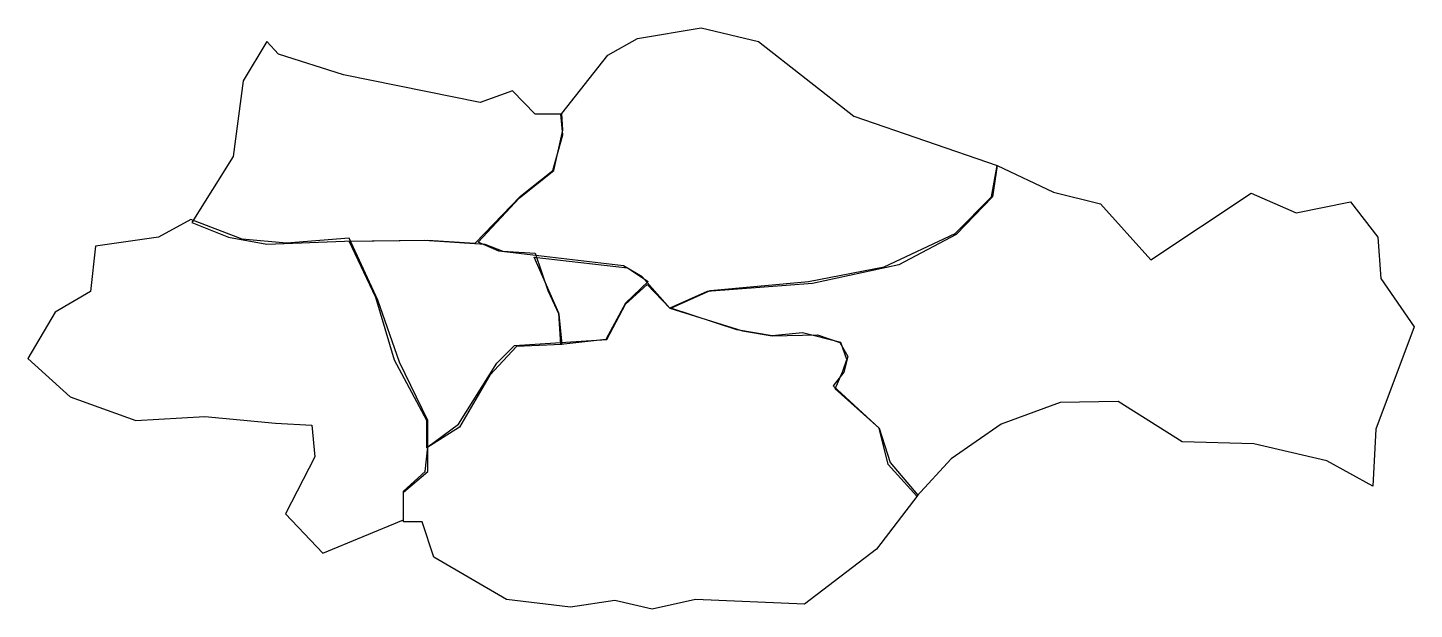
# Model space of a CAD drawing. Extents: x -299 to 507, y 250 to 587.
import ezdxf

# ---------------------------------------------------------------- set-up
doc = ezdxf.new("R2010")
doc.units = 0
doc.layers.add('Layer_1', color=7, linetype='CONTINUOUS')

msp = doc.modelspace()

# ---------------------------------------------------------------- linework, layer by layer
at = {"layer": 'Layer_1', "color": 7}
for points in [[(-37.142857, 462.85714), (-13.142857, 488.571428), (6.857143, 504.571428), (12, 528.000004), (11.428571, 537.714284), (38.285714, 571.428572), (55.428571, 581.14286), (92.571432, 587.428572), (125.714288, 579.428572), (181.142856, 536.000004), (264.571432, 507.428572), (261.714288, 489.14286), (240.571432, 467.428572), (207.428568, 449.714284), (157.142856, 438.85714), (96, 434.285716), (74.285714, 424.571428), (58.285714, 442.85714), (47.428571, 449.14286), (-25.142857, 457.714284), (-37.142857, 462.85714)], [(-160, 579.428572), (-173.714288, 556.571428), (-179.428568, 512.571428), (-203.428568, 474.285716), (-182.285712, 465.714284), (-160, 461.714284), (-114.857144, 463.428572), (-66.285714, 464.000004), (-38.857143, 462.285716), (-12.571429, 489.714284), (6.285714, 504.571428), (12, 525.14286), (10.857143, 537.14286), (-4, 537.14286), (-17.142857, 550.85714), (-36, 544.000004), (-115.428568, 560.000004), (-153.142856, 572.000004), (-160, 579.428572)], [(217.714288, 315.428572), (201.142856, 333.714284), (196, 354.85714), (170.285712, 377.714284), (174.857144, 388.000004), (177.142856, 394.85714), (173.714288, 404.571428), (151.428568, 410.285716), (133.714288, 408.571428), (113.142856, 412.000004), (74.857143, 424.571428), (97.714288, 434.85714), (154.857144, 440.000004), (198.857144, 448.571428), (240, 468.000004), (261.142856, 489.14286), (264.571432, 507.428572), (297.142856, 492.000004), (324.571432, 485.14286), (353.714288, 452.571428), (412, 491.428572), (438.285712, 480.000004), (469.714288, 486.285716), (485.714288, 465.714284), (487.428568, 441.714284), (506.857144, 413.714284), (484.571432, 354.285716), (482.857144, 321.14286), (456, 336.000004), (413.714288, 345.714284), (372, 346.85714), (334.857144, 370.285716), (301.142856, 369.714284), (266.857144, 357.14286), (237.714288, 337.14286), (217.714288, 315.428572)], [(-80.571432, 301.714284), (-80.571432, 317.714284), (-66.285714, 329.714284), (-66.285714, 359.428572), (-82.857144, 393.14286), (-95.428568, 429.14286), (-112, 465.14286), (-148.571432, 462.285716), (-174.285712, 464.571428), (-204, 476.000004), (-222.857144, 465.714284), (-259.428568, 460.571428), (-262.285712, 434.285716), (-282.857144, 422.285716), (-298.857144, 395.428572), (-274.285712, 373.14286), (-236, 359.428572), (-196, 361.714284), (-154.857144, 357.714284), (-133.714288, 356.571428), (-132, 338.285716), (-149.142856, 305.14286), (-127.428568, 282.285716), (-80.571432, 301.714284)], [(-112, 463.428572), (-68.571429, 464.000004), (-33.142857, 461.714284), (-22.857143, 457.714284), (-4, 456.571428), (3.428571, 434.85714), (9.714286, 421.14286), (11.428571, 403.428572), (-14.857143, 402.285716), (-30.285714, 385.714284), (-48, 355.428572), (-66.857143, 343.428572), (-66.857143, 359.428572), (-85.714288, 394.285716), (-96.571432, 430.85714), (-112, 463.428572)], [(-4.571429, 454.285716), (49.714286, 448.000004), (61.714286, 440.000004), (48.571429, 427.428572), (37.142857, 406.285716), (10.857143, 403.428572), (9.714286, 421.714284), (-4.571429, 454.285716)], [(-80.571432, 300.571428), (-80.571432, 318.285716), (-68, 329.714284), (-66.285714, 344.000004), (-48.571429, 357.14286), (-26.285714, 392.571428), (-16, 402.85714), (37.714286, 406.285716), (48.571429, 426.85714), (61.142858, 438.285716), (74.285714, 424.571428), (116.571432, 411.428572), (133.714288, 408.571428), (160, 409.14286), (173.142856, 404.571428), (177.714288, 396.571428), (175.428568, 387.428572), (169.142856, 379.428572), (196, 354.85714), (202.285712, 334.85714), (218.285712, 316.000004), (194.285712, 284.571428), (152.571432, 252.571428), (89.142856, 255.428572), (64, 249.714284), (42.285714, 254.85714), (16.571429, 250.85714), (-20.571429, 255.428572), (-62.857143, 280.000004), (-69.714286, 300.571428), (-80.571432, 300.571428)]]:
    msp.add_lwpolyline(points, close=True, dxfattribs=at)

doc.saveas('drawing.dxf')
